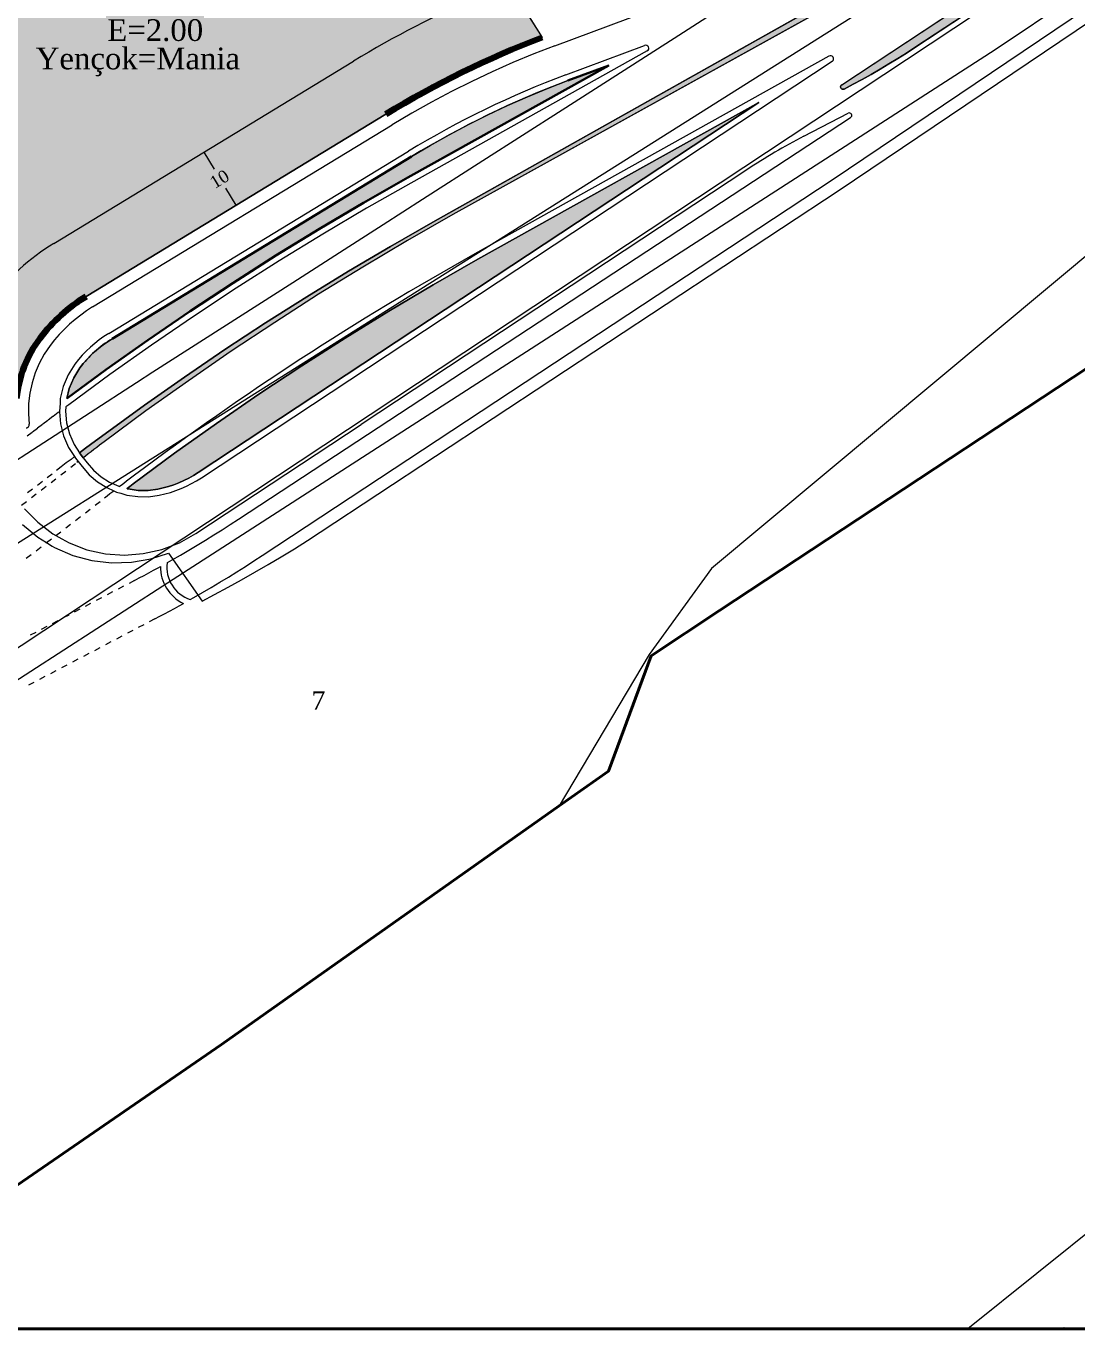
# Model space of a CAD drawing. Header units: metres. Extents: x 575880 to 576669, y 4390634 to 4391284.
# Drawn here: x 576306.1 to 576475.4, y 4390672.6 to 4390882.6 of the extents above; entities that cross this region are included whole.
import ezdxf

# ---------------------------------------------------------------- set-up
doc = ezdxf.new("R2010")
doc.units = ezdxf.units.M
for name, color, linetype, lineweight in [('B_ADAKENARI', 5, 'Continuous', 0), ('KALDIRIM', 21, 'Continuous', 0), ('KST_KARAYOLU_KORUMA', 11, 'Continuous', 0), ('PL_PASIF_YESIL', 93, 'Continuous', 0), ('PL_TICARET', 12, 'Continuous', 0), ('ROL_CEPHE', 1, 'Continuous', 0), ('RULO', 4, 'Continuous', 0), ('SEMBOL', 18, 'Continuous', 0), ('SM_YUKSEKLIK', 18, 'Continuous', 0), ('SNR_ALTIEYLUL_YENI', 5, 'Continuous', 40), ('SNR_ILCE_YENI', 5, 'Continuous', 0), ('SNR_KARESI_YENI', 4, 'Continuous', 0), ('SNR_MAHALLE', 18, 'Continuous', 0), ('SNR_OZEL_PROJE', 18, 'Continuous', 0), ('SNR_YAPIYAK', 18, 'Continuous', 0), ('TESCILLI_PARSEL', 18, 'Continuous', 5)]:
    doc.layers.add(name, color=color, linetype=linetype, lineweight=lineweight)
doc.styles.get("Standard").update_dxf_attribs({"font": 'times.ttf'})

msp = doc.modelspace()

# ---------------------------------------------------------------- hatches: boundary and pattern name
at = {"layer": 'PL_PASIF_YESIL'}
for points in [[(576573.12, 4390979.66), (576567.66, 4390974.8), (576565.76, 4390973.12), (576563.84, 4390971.46), (576561.91, 4390969.82), (576559.96, 4390968.19), (576558, 4390966.58), (576556.03, 4390964.98), (576554.04, 4390963.4), (576552.04, 4390961.84), (576536.7, 4390949.98), (576534.99, 4390948.68), (576533.27, 4390947.41), (576531.54, 4390946.15), (576529.79, 4390944.91), (576528.02, 4390943.69), (576526.25, 4390942.49), (576524.46, 4390941.31), (576522.66, 4390940.15), (576477.42, 4390911.35), (576460.57, 4390900.62), (576458.16, 4390899.09), (576455.73, 4390897.58), (576453.29, 4390896.09), (576450.84, 4390894.62), (576448.39, 4390893.16), (576445.92, 4390891.72), (576443.44, 4390890.3), (576440.95, 4390888.9), (576374.84, 4390852.23), (576367.55, 4390848.07), (576360.33, 4390843.79), (576353.19, 4390839.39), (576346.12, 4390834.87), (576339.13, 4390830.23), (576332.21, 4390825.47), (576325.38, 4390820.6), (576318.63, 4390815.61), (576317.89, 4390815.05), (576317.44, 4390814.7), (576316.98, 4390814.36), (576316.53, 4390814.01), (576316.07, 4390813.67), (576315.62, 4390813.32), (576315.26, 4390813.04), (576314.82, 4390813.61), (576314.68, 4390813.83), (576315.66, 4390814.57), (576316.44, 4390815.16), (576317.23, 4390815.75), (576318.8, 4390816.91), (576325.16, 4390821.53), (576331.59, 4390826.06), (576338.09, 4390830.47), (576344.66, 4390834.79), (576351.3, 4390839), (576358.01, 4390843.11), (576364.78, 4390847.11), (576371.61, 4390851), (576444.93, 4390892.27), (576447.95, 4390893.98), (576450.96, 4390895.71), (576453.94, 4390897.47), (576456.92, 4390899.25), (576459.88, 4390901.06), (576462.82, 4390902.89), (576465.74, 4390904.75), (576468.65, 4390906.63), (576481.2, 4390915.13), (576524.62, 4390943.56), (576525.35, 4390944.07), (576526.08, 4390944.57), (576526.81, 4390945.08), (576527.54, 4390945.59), (576528.26, 4390946.1), (576528.98, 4390946.62), (576529.7, 4390947.14), (576530.68, 4390947.85), (576541.76, 4390956), (576542.76, 4390956.75), (576543.75, 4390957.51), (576544.74, 4390958.28), (576545.71, 4390959.07), (576546.67, 4390959.86), (576547.63, 4390960.67), (576548.57, 4390961.49), (576549.51, 4390962.32), (576564.97, 4390976.27), (576565.55, 4390976.76), (576566.15, 4390977.22), (576566.78, 4390977.66), (576567.43, 4390978.05), (576568.1, 4390978.42), (576568.78, 4390978.74), (576569.49, 4390979.04), (576570.21, 4390979.29), (576570.52, 4390979.35), (576571.5, 4390979.56), (576572.1, 4390979.68)], [(576580.86, 4390974.49), (576581.08, 4390974.02), (576581.18, 4390973.81), (576581.6, 4390971.91), (576581.6, 4390969.98), (576581.17, 4390968.09), (576580.33, 4390966.34), (576579.91, 4390965.7), (576579.46, 4390965.09), (576578.97, 4390964.5), (576578.46, 4390963.94), (576577.92, 4390963.41), (576577.35, 4390962.9), (576576.75, 4390962.43), (576576.13, 4390961.99), (576543.45, 4390939.96), (576542.32, 4390939.2), (576541.19, 4390938.45), (576540.06, 4390937.69), (576538.92, 4390936.94), (576537.78, 4390936.2), (576536.64, 4390935.46), (576535.49, 4390934.72), (576534.35, 4390933.98), (576463.8, 4390888.75), (576449.3, 4390879.17), (576447.92, 4390878.27), (576446.52, 4390877.38), (576445.11, 4390876.52), (576443.69, 4390875.67), (576442.26, 4390874.84), (576440.81, 4390874.04), (576439.36, 4390873.25), (576437.9, 4390872.48), (576437.79, 4390872.44), (576437.68, 4390872.43), (576437.57, 4390872.46), (576437.48, 4390872.51), (576437.4, 4390872.58), (576437.34, 4390872.68), (576437.31, 4390872.79), (576437.32, 4390872.9), (576437.35, 4390873), (576437.41, 4390873.09), (576437.49, 4390873.17), (576473.36, 4390896.85), (576473.89, 4390897.2), (576474.42, 4390897.55), (576474.95, 4390897.9), (576475.48, 4390898.25), (576476.01, 4390898.59), (576476.55, 4390898.93), (576477.08, 4390899.28), (576477.62, 4390899.62), (576498.03, 4390912.61), (576502.85, 4390915.71), (576507.62, 4390918.87), (576512.36, 4390922.08), (576517.06, 4390925.34), (576521.73, 4390928.66), (576526.35, 4390932.03), (576530.94, 4390935.45), (576535.49, 4390938.93), (576541.18, 4390943.33), (576556.93, 4390955.51), (576558.99, 4390957.12), (576561.03, 4390958.74), (576563.06, 4390960.38), (576565.07, 4390962.03), (576567.07, 4390963.7), (576569.05, 4390965.39), (576571.02, 4390967.1), (576572.98, 4390968.82), (576580.41, 4390975.43)], [(576367.58, 4390858.2), (576360.43, 4390854.12), (576353.34, 4390849.93), (576346.32, 4390845.62), (576339.37, 4390841.19), (576332.5, 4390836.66), (576325.7, 4390832.01), (576318.98, 4390827.25), (576312.61, 4390822.59), (576313.01, 4390824.23), (576313.74, 4390825.95), (576314.73, 4390827.53), (576315.28, 4390828.22), (576315.86, 4390828.88), (576316.46, 4390829.52), (576317.1, 4390830.13), (576317.77, 4390830.7), (576318.46, 4390831.24), (576319.17, 4390831.75), (576319.91, 4390832.23), (576368.19, 4390861.6), (576371.2, 4390863.38), (576374.26, 4390865.1), (576377.36, 4390866.74), (576380.49, 4390868.31), (576383.66, 4390869.8), (576386.86, 4390871.22), (576390.1, 4390872.56), (576393.37, 4390873.83), (576399.94, 4390876.28)], [(576333.78, 4390810.66), (576333.03, 4390810.19), (576332.27, 4390809.76), (576331.48, 4390809.37), (576330.68, 4390809.01), (576329.86, 4390808.69), (576329.02, 4390808.41), (576328.18, 4390808.18), (576327.32, 4390807.98), (576325.73, 4390807.76), (576324.12, 4390807.77), (576322.54, 4390808.01), (576322.34, 4390808.06), (576322.35, 4390808.07), (576322.78, 4390808.4), (576323.34, 4390808.82), (576330, 4390813.76), (576336.75, 4390818.58), (576343.58, 4390823.28), (576350.49, 4390827.87), (576357.47, 4390832.34), (576364.53, 4390836.69), (576371.67, 4390840.92), (576378.87, 4390845.03), (576424.13, 4390870.33)]]:
    msp.add_hatch(color=256, dxfattribs=at).paths.add_polyline_path(points)
at = {"layer": 'PL_TICARET'}
msp.add_hatch(color=256, dxfattribs=at).paths.add_polyline_path([(576315, 4390913.39), (576320.85, 4390912.55), (576323.95, 4390912.12), (576327.06, 4390911.72), (576330.17, 4390911.36), (576333.28, 4390911.02), (576336.4, 4390910.72), (576339.52, 4390910.45), (576342.64, 4390910.21), (576345.77, 4390910), (576371.87, 4390908.4), (576389.21, 4390880.81), (576385.95, 4390879.51), (576382.71, 4390878.14), (576379.51, 4390876.7), (576376.34, 4390875.19), (576373.21, 4390873.6), (576370.11, 4390871.95), (576367.05, 4390870.22), (576364.03, 4390868.43), (576315.76, 4390839.06), (576314.7, 4390838.38), (576313.67, 4390837.65), (576312.68, 4390836.87), (576311.73, 4390836.05), (576310.81, 4390835.18), (576309.94, 4390834.27), (576309.12, 4390833.32), (576308.34, 4390832.33), (576307.58, 4390831.25), (576306.9, 4390830.12), (576306.29, 4390828.94), (576305.77, 4390827.73), (576305.33, 4390826.49), (576304.98, 4390825.21), (576304.71, 4390823.92), (576304.53, 4390822.61), (576304.5, 4390822.48), (576304.44, 4390822.37), (576304.35, 4390822.27), (576304.23, 4390822.2), (576304.11, 4390822.17), (576303.98, 4390822.16), (576303.85, 4390822.2), (576303.73, 4390822.26), (576303.64, 4390822.36), (576255.75, 4390884.54), (576255.68, 4390884.66), (576255.65, 4390884.79), (576255.65, 4390884.92), (576255.69, 4390885.05), (576255.76, 4390885.17), (576255.86, 4390885.26), (576255.98, 4390885.32), (576256.11, 4390885.34), (576290.93, 4390887.61), (576290.95, 4390887.61), (576304.83, 4390888.78), (576306.71, 4390889.07), (576308.53, 4390889.62), (576310.25, 4390890.43), (576311.84, 4390891.46), (576313.27, 4390892.71), (576314.51, 4390894.14), (576315.54, 4390895.74), (576316.33, 4390897.47), (576316.34, 4390897.49), (576316.93, 4390899.38), (576317.28, 4390901.33), (576317.4, 4390903.3), (576317.28, 4390905.27), (576316.92, 4390907.22), (576316.34, 4390909.11), (576315.53, 4390910.92), (576314.51, 4390912.61), (576314.45, 4390912.73), (576314.43, 4390912.85), (576314.43, 4390912.98), (576314.47, 4390913.1), (576314.54, 4390913.21), (576314.63, 4390913.3), (576314.74, 4390913.36), (576314.87, 4390913.39)])

# ---------------------------------------------------------------- linework, layer by layer
at = {"layer": 'B_ADAKENARI'}
for p, q in [((576371.87, 4390908.4), (576389.21, 4390880.81)), ((576509.43, 4390848.87), (576417.82, 4390788.41)), ((576322.35, 4390808.07), (576322.34, 4390808.06)), ((576322.34, 4390808.06), (576322.54, 4390808.01)), ((576417.82, 4390788.41), (576406.81, 4390781.14)), ((576406.81, 4390781.14), (576399.9, 4390762.53)), ((576399.9, 4390762.53), (576391.96, 4390756.92)), ((576391.96, 4390756.92), (576337.54, 4390718.48)), ((576337.54, 4390718.48), (576270.94, 4390672.62)), ((576486.29, 4390695.51), (576457.79, 4390672.62)), ((576473.51, 4390672.62), (576473.34, 4390672.86))]:
    msp.add_line(p, q, dxfattribs=at)
at = {"layer": 'B_ADAKENARI', "lineweight": 30}
for p, q in [((576399.94, 4390876.28), (576367.58, 4390858.2)), ((576393.37, 4390873.83), (576399.94, 4390876.28)), ((576319.91, 4390832.23), (576368.19, 4390861.6)), ((576367.58, 4390858.2), (576360.43, 4390854.12)), ((576360.43, 4390854.12), (576353.34, 4390849.93)), ((576353.34, 4390849.93), (576346.32, 4390845.62)), ((576346.32, 4390845.62), (576339.37, 4390841.19)), ((576339.37, 4390841.19), (576332.5, 4390836.66)), ((576332.5, 4390836.66), (576325.7, 4390832.01)), ((576325.7, 4390832.01), (576318.98, 4390827.25)), ((576318.98, 4390827.25), (576312.61, 4390822.59))]:
    msp.add_line(p, q, dxfattribs=at)
at = {"layer": 'B_ADAKENARI', "lineweight": 0}
for p, q in [((576315.76, 4390839.06), (576364.03, 4390868.43)), ((576333.78, 4390810.66), (576424.13, 4390870.33)), ((576424.13, 4390870.33), (576378.87, 4390845.03)), ((576378.87, 4390845.03), (576371.67, 4390840.92)), ((576371.67, 4390840.92), (576364.53, 4390836.69)), ((576364.53, 4390836.69), (576357.47, 4390832.34)), ((576357.47, 4390832.34), (576350.49, 4390827.87)), ((576314.73, 4390827.53), (576313.74, 4390825.95)), ((576350.49, 4390827.87), (576343.58, 4390823.28)), ((576313.74, 4390825.95), (576313.01, 4390824.23)), ((576313.01, 4390824.23), (576312.61, 4390822.59)), ((576343.58, 4390823.28), (576336.75, 4390818.58)), ((576336.75, 4390818.58), (576330, 4390813.76)), ((576330, 4390813.76), (576323.34, 4390808.82)), ((576331.48, 4390809.37), (576332.27, 4390809.76)), ((576332.27, 4390809.76), (576333.03, 4390810.19)), ((576333.03, 4390810.19), (576333.78, 4390810.66)), ((576322.78, 4390808.4), (576322.35, 4390808.07)), ((576322.54, 4390808.01), (576324.12, 4390807.77)), ((576323.34, 4390808.82), (576322.78, 4390808.4)), ((576324.12, 4390807.77), (576325.73, 4390807.76)), ((576325.73, 4390807.76), (576327.32, 4390807.98)), ((576327.32, 4390807.98), (576328.18, 4390808.18)), ((576328.18, 4390808.18), (576329.02, 4390808.41)), ((576329.02, 4390808.41), (576329.86, 4390808.69)), ((576329.86, 4390808.69), (576330.68, 4390809.01)), ((576330.68, 4390809.01), (576331.48, 4390809.37))]:
    msp.add_line(p, q, dxfattribs=at)
at = {"layer": 'B_ADAKENARI', "lineweight": 211}
for centre, radius, start, end in [((576445.37, 4390734.73), 156.5, 111.0302, 121.3161), ((576329.53, 4390816.42), 26.5, 121.3161, 143.1029), ((576323.93, 4390820.63), 19.5, 143.1029, 174.1567)]:
    msp.add_arc(centre, radius, start, end, dxfattribs=at)
at = {"layer": 'B_ADAKENARI', "lineweight": 0}
for centre, radius, start, end in [((576445.37, 4390734.73), 148.5, 110.4987, 121.3161), ((576329.53, 4390816.42), 18.5, 121.3161, 143.1029)]:
    msp.add_arc(centre, radius, start, end, dxfattribs=at)
at = {"layer": 'B_ADAKENARI'}
msp.add_arc((576370.93, 4390814.78), 175.02, 305.6812, 305.8146, dxfattribs=at)
at = {"layer": 'KALDIRIM'}
for p, q in [((576435.96, 4390857.85), (576547.93, 4390933.32)), ((576437.49, 4390873.17), (576473.36, 4390896.85)), ((576444.93, 4390892.27), (576371.61, 4390851)), ((576391.27, 4390879.45), (576428.44, 4390893.35)), ((576440.95, 4390888.9), (576374.84, 4390852.23)), ((576449.3, 4390879.17), (576463.8, 4390888.75)), ((576391.27, 4390879.45), (576387.87, 4390878.13)), ((576393.02, 4390874.77), (576405.74, 4390879.52)), ((576447.92, 4390878.27), (576449.3, 4390879.17)), ((576334.33, 4390809.82), (576435.96, 4390876.95)), ((576406.16, 4390878.62), (576368.07, 4390857.32)), ((576435.44, 4390877.8), (576378.38, 4390845.9)), ((576387.87, 4390878.13), (576384.5, 4390876.74)), ((576445.11, 4390876.52), (576446.52, 4390877.38)), ((576446.52, 4390877.38), (576447.92, 4390878.27)), ((576381.17, 4390875.26), (576377.87, 4390873.7)), ((576384.5, 4390876.74), (576381.17, 4390875.26)), ((576440.81, 4390874.04), (576442.26, 4390874.84)), ((576442.26, 4390874.84), (576443.69, 4390875.67)), ((576443.69, 4390875.67), (576445.11, 4390876.52)), ((576377.87, 4390873.7), (576374.61, 4390872.07)), ((576437.32, 4390872.9), (576437.31, 4390872.79)), ((576437.31, 4390872.79), (576437.34, 4390872.68)), ((576437.35, 4390873), (576437.32, 4390872.9)), ((576437.34, 4390872.68), (576437.4, 4390872.58)), ((576437.41, 4390873.09), (576437.35, 4390873)), ((576437.4, 4390872.58), (576437.48, 4390872.51)), ((576437.49, 4390873.17), (576437.41, 4390873.09)), ((576437.9, 4390872.48), (576439.36, 4390873.25)), ((576439.36, 4390873.25), (576440.81, 4390874.04)), ((576374.61, 4390872.07), (576371.39, 4390870.37)), ((576437.48, 4390872.51), (576437.57, 4390872.46)), ((576437.57, 4390872.46), (576437.68, 4390872.43)), ((576437.68, 4390872.43), (576437.79, 4390872.44)), ((576437.79, 4390872.44), (576437.9, 4390872.48)), ((576368.21, 4390868.58), (576365.07, 4390866.72)), ((576371.39, 4390870.37), (576368.21, 4390868.58)), ((576431.38, 4390864.87), (576438.52, 4390868.58)), ((576316.79, 4390837.35), (576365.07, 4390866.72)), ((576340.28, 4390803.15), (576438.93, 4390867.89)), ((576319.39, 4390833.08), (576367.67, 4390862.45)), ((576344.13, 4390797.3), (576435.96, 4390857.85)), ((576422.2, 4390859.46), (576360.05, 4390818.42)), ((576368.07, 4390857.32), (576360.93, 4390853.26)), ((576360.93, 4390853.26), (576353.86, 4390849.07)), ((576374.84, 4390852.23), (576367.55, 4390848.07)), ((576371.61, 4390851), (576364.78, 4390847.11)), ((576353.86, 4390849.07), (576346.85, 4390844.77)), ((576367.55, 4390848.07), (576360.33, 4390843.79)), ((576364.78, 4390847.11), (576358.01, 4390843.11)), ((576346.85, 4390844.77), (576339.92, 4390840.36)), ((576360.33, 4390843.79), (576353.19, 4390839.39)), ((576358.01, 4390843.11), (576351.3, 4390839)), ((576339.92, 4390840.36), (576333.06, 4390835.83)), ((576351.3, 4390839), (576344.66, 4390834.79)), ((576353.19, 4390839.39), (576346.12, 4390834.87)), ((576316.79, 4390837.35), (576315.81, 4390836.72)), ((576313.95, 4390835.33), (576313.07, 4390834.57)), ((576314.87, 4390836.05), (576313.95, 4390835.33)), ((576315.81, 4390836.72), (576314.87, 4390836.05)), ((576333.06, 4390835.83), (576326.27, 4390831.19)), ((576344.66, 4390834.79), (576338.09, 4390830.47)), ((576346.12, 4390834.87), (576339.13, 4390830.23)), ((576311.42, 4390832.93), (576310.66, 4390832.05)), ((576312.23, 4390833.77), (576311.42, 4390832.93)), ((576313.07, 4390834.57), (576312.23, 4390833.77)), ((576319.39, 4390833.08), (576318.61, 4390832.58)), ((576309.94, 4390831.13), (576308.99, 4390829.74)), ((576310.66, 4390832.05), (576309.94, 4390831.13)), ((576316.43, 4390830.87), (576315.76, 4390830.23)), ((576317.13, 4390831.47), (576316.43, 4390830.87)), ((576317.86, 4390832.04), (576317.13, 4390831.47)), ((576318.61, 4390832.58), (576317.86, 4390832.04)), ((576326.27, 4390831.19), (576319.56, 4390826.44)), ((576308.99, 4390829.74), (576308.19, 4390828.26)), ((576314.51, 4390828.86), (576313.93, 4390828.13)), ((576315.12, 4390829.56), (576314.51, 4390828.86)), ((576315.76, 4390830.23), (576315.12, 4390829.56)), ((576338.09, 4390830.47), (576331.59, 4390826.06)), ((576339.13, 4390830.23), (576332.21, 4390825.47)), ((576307.53, 4390826.72), (576307.02, 4390825.11)), ((576308.19, 4390828.26), (576307.53, 4390826.72)), ((576312.85, 4390826.41), (576312.06, 4390824.54)), ((576313.93, 4390828.13), (576312.85, 4390826.41)), ((576319.56, 4390826.44), (576312.93, 4390821.58)), ((576307.02, 4390825.11), (576306.66, 4390823.47)), ((576312.06, 4390824.54), (576311.58, 4390822.57)), ((576331.59, 4390826.06), (576325.16, 4390821.53)), ((576332.21, 4390825.47), (576325.38, 4390820.6)), ((576306.66, 4390823.47), (576306.47, 4390821.8)), ((576311.58, 4390822.57), (576311.53, 4390821.81)), ((576306.47, 4390821.8), (576306.44, 4390820.12)), ((576306.44, 4390820.12), (576306.57, 4390818.44)), ((576311.24, 4390820.32), (576310.44, 4390819.72)), ((576311.44, 4390820.47), (576311.24, 4390820.32)), ((576311.44, 4390820.47), (576311.42, 4390820.46)), ((576311.53, 4390821.81), (576311.43, 4390820.55)), ((576311.43, 4390820.55), (576311.44, 4390820.47)), ((576311.44, 4390820.47), (576311.61, 4390818.53)), ((576312.48, 4390821.25), (576312.43, 4390820.55)), ((576312.43, 4390820.55), (576312.59, 4390818.69)), ((576312.93, 4390821.58), (576312.48, 4390821.25)), ((576325.38, 4390820.6), (576318.63, 4390815.61)), ((576325.16, 4390821.53), (576318.8, 4390816.91)), ((576306.19, 4390817.89), (576306.33, 4390817.95)), ((576306.33, 4390817.95), (576306.44, 4390818.04)), ((576306.44, 4390818.04), (576306.52, 4390818.16)), ((576306.52, 4390818.16), (576306.54, 4390818.22)), ((576306.54, 4390818.22), (576306.57, 4390818.3)), ((576306.57, 4390818.3), (576306.57, 4390818.44)), ((576308.72, 4390818.41), (576307.92, 4390817.8)), ((576309.56, 4390819.05), (576308.76, 4390818.44)), ((576310.4, 4390819.69), (576309.6, 4390819.08)), ((576311.61, 4390818.53), (576312.11, 4390816.56)), ((576312.59, 4390818.69), (576313.06, 4390816.89)), ((576333.43, 4390800.84), (576360.05, 4390818.42)), ((576306.07, 4390817.88), (576306.19, 4390817.89)), ((576307.04, 4390817.13), (576306.25, 4390816.52)), ((576307.88, 4390817.77), (576307.08, 4390817.16)), ((576312.11, 4390816.56), (576312.92, 4390814.7)), ((576313.06, 4390816.89), (576313.8, 4390815.17)), ((576318.8, 4390816.91), (576317.23, 4390815.75)), ((576312.92, 4390814.7), (576313.88, 4390813.23)), ((576313.8, 4390815.17), (576314.68, 4390813.83)), ((576315.66, 4390814.57), (576314.68, 4390813.83)), ((576314.68, 4390813.83), (576314.82, 4390813.61)), ((576316.44, 4390815.16), (576315.66, 4390814.57)), ((576316.53, 4390814.01), (576316.07, 4390813.67)), ((576317.23, 4390815.75), (576316.44, 4390815.16)), ((576316.98, 4390814.36), (576316.53, 4390814.01)), ((576317.44, 4390814.7), (576316.98, 4390814.36)), ((576317.89, 4390815.05), (576317.44, 4390814.7)), ((576318.63, 4390815.61), (576317.89, 4390815.05)), ((576312.52, 4390812.2), (576311.74, 4390811.6)), ((576313.31, 4390812.79), (576312.52, 4390812.2)), ((576313.26, 4390811.51), (576314.05, 4390812.12)), ((576313.88, 4390813.23), (576313.31, 4390812.79)), ((576313.88, 4390813.23), (576314.03, 4390813)), ((576314.03, 4390813), (576314.46, 4390812.43)), ((576314.46, 4390812.43), (576314.26, 4390812.28)), ((576314.46, 4390812.43), (576315.09, 4390811.61)), ((576314.82, 4390813.61), (576315.26, 4390813.04)), ((576315.62, 4390813.32), (576315.26, 4390813.04)), ((576315.26, 4390813.04), (576315.89, 4390812.22)), ((576316.07, 4390813.67), (576315.62, 4390813.32)), ((576315.89, 4390812.22), (576316.95, 4390811.02)), ((576309.48, 4390809.86), (576310.27, 4390810.47)), ((576310.09, 4390809.06), (576310.88, 4390809.67)), ((576311.74, 4390811.6), (576310.96, 4390811)), ((576311.67, 4390810.28), (576312.47, 4390810.89)), ((576315.09, 4390811.61), (576316.25, 4390810.31)), ((576316.25, 4390810.31), (576317.58, 4390809.18)), ((576316.95, 4390811.02), (576318.18, 4390809.98)), ((576318.18, 4390809.98), (576319.53, 4390809.12)), ((576323.53, 4390810.22), (576322.26, 4390809.26)), ((576333.55, 4390809.33), (576334.33, 4390809.82)), ((576306.31, 4390807.42), (576307.1, 4390808.03)), ((576307.89, 4390808.64), (576308.69, 4390809.25)), ((576308.5, 4390807.84), (576309.3, 4390808.45)), ((576317.58, 4390809.18), (576319.06, 4390808.24)), ((576319.06, 4390808.24), (576320.22, 4390807.71)), ((576319.53, 4390809.12), (576320.99, 4390808.46)), ((576320.02, 4390807.56), (576319.57, 4390807.22)), ((576320.22, 4390807.71), (576320.02, 4390807.56)), ((576320.22, 4390807.71), (576320.65, 4390807.52)), ((576320.65, 4390807.52), (576321.35, 4390807.32)), ((576320.99, 4390808.46), (576321.14, 4390808.42)), ((576321.36, 4390808.58), (576321.14, 4390808.42)), ((576321.81, 4390808.92), (576321.36, 4390808.58)), ((576322.26, 4390809.26), (576321.81, 4390808.92)), ((576328.43, 4390807.21), (576329.32, 4390807.46)), ((576329.32, 4390807.46), (576330.2, 4390807.75)), ((576330.2, 4390807.75), (576331.06, 4390808.09)), ((576331.06, 4390808.09), (576331.91, 4390808.46)), ((576331.91, 4390808.46), (576332.74, 4390808.88)), ((576332.74, 4390808.88), (576333.55, 4390809.33)), ((576305.34, 4390805.4), (576306.13, 4390806.01)), ((576306.92, 4390806.62), (576307.71, 4390807.23)), ((576317.2, 4390805.39), (576318, 4390806)), ((576319.13, 4390806.87), (576318.68, 4390806.53)), ((576319.57, 4390807.22), (576319.13, 4390806.87)), ((576321.35, 4390807.32), (576322.32, 4390807.03)), ((576322.32, 4390807.03), (576324.05, 4390806.78)), ((576324.05, 4390806.78), (576325.79, 4390806.77)), ((576325.79, 4390806.77), (576327.52, 4390807)), ((576327.52, 4390807), (576328.43, 4390807.21)), ((576305.81, 4390804.82), (576307.94, 4390802.64)), ((576314.03, 4390802.95), (576314.83, 4390803.56)), ((576315.62, 4390804.17), (576316.41, 4390804.78)), ((576307.94, 4390802.64), (576310.36, 4390800.79)), ((576312.45, 4390801.73), (576313.24, 4390802.34)), ((576336.32, 4390800.61), (576337.64, 4390801.44)), ((576337.64, 4390801.44), (576338.96, 4390802.29)), ((576338.96, 4390802.29), (576340.28, 4390803.15)), ((576309.26, 4390799.28), (576309.37, 4390799.36)), ((576309.37, 4390799.36), (576310.16, 4390799.97)), ((576310.36, 4390800.79), (576310.87, 4390800.51)), ((576310.87, 4390800.51), (576311.66, 4390801.12)), ((576310.87, 4390800.51), (576311.82, 4390799.98)), ((576311.82, 4390799.98), (576313.03, 4390799.31)), ((576313.03, 4390799.31), (576315.88, 4390798.23)), ((576327.92, 4390798.26), (576330.77, 4390799.35)), ((576330.77, 4390799.35), (576333.43, 4390800.84)), ((576333.65, 4390798.96), (576334.99, 4390799.78)), ((576334.99, 4390799.78), (576336.32, 4390800.61)), ((576306.1, 4390796.84), (576306.89, 4390797.45)), ((576307.68, 4390798.06), (576308.47, 4390798.67)), ((576315.88, 4390798.23), (576318.86, 4390797.58)), ((576318.86, 4390797.58), (576321.91, 4390797.36)), ((576321.91, 4390797.36), (576324.95, 4390797.59)), ((576324.95, 4390797.59), (576327.92, 4390798.26)), ((576329.59, 4390796.58), (576330.95, 4390797.36)), ((576330.95, 4390797.36), (576332.3, 4390798.16)), ((576332.3, 4390798.16), (576333.65, 4390798.96)), ((576342.77, 4390796.42), (576344.13, 4390797.3)), ((576325.83, 4390794.49), (576326.59, 4390794.9)), ((576326.59, 4390794.9), (576327.34, 4390795.32)), ((576327.34, 4390795.32), (576327.74, 4390795.54)), ((576328.78, 4390796.12), (576328.85, 4390796.16)), ((576328.85, 4390796.16), (576329.59, 4390796.58)), ((576340.04, 4390794.68), (576341.41, 4390795.54)), ((576341.41, 4390795.54), (576342.77, 4390796.42)), ((576323.55, 4390793.27), (576322.66, 4390792.8)), ((576323.55, 4390793.27), (576324.31, 4390793.67)), ((576324.31, 4390793.67), (576325.07, 4390794.08)), ((576325.07, 4390794.08), (576325.83, 4390794.49)), ((576335.89, 4390792.15), (576337.28, 4390792.98)), ((576337.28, 4390792.98), (576338.66, 4390793.82)), ((576338.66, 4390793.82), (576340.04, 4390794.68)), ((576320.01, 4390791.41), (576319.12, 4390790.94)), ((576321.78, 4390792.34), (576320.89, 4390791.87)), ((576333.08, 4390790.51), (576334.49, 4390791.32)), ((576334.49, 4390791.32), (576335.89, 4390792.15)), ((576314.7, 4390788.62), (576313.81, 4390788.15)), ((576316.47, 4390789.55), (576315.58, 4390789.08)), ((576318.24, 4390790.48), (576317.35, 4390790.01)), ((576329.18, 4390788.34), (576329.97, 4390788.77)), ((576329.97, 4390788.77), (576330.75, 4390789.2)), ((576330.75, 4390789.2), (576331.41, 4390789.57)), ((576332.53, 4390790.2), (576333.08, 4390790.51)), ((576311.16, 4390786.75), (576310.27, 4390786.29)), ((576312.93, 4390787.69), (576312.04, 4390787.22)), ((576326.81, 4390787.07), (576325.92, 4390786.61)), ((576326.81, 4390787.07), (576327.6, 4390787.49)), ((576327.6, 4390787.49), (576328.39, 4390787.91)), ((576328.39, 4390787.91), (576329.18, 4390788.34)), ((576307.62, 4390784.89), (576306.73, 4390784.43)), ((576309.39, 4390785.82), (576308.5, 4390785.36)), ((576323.26, 4390785.21), (576322.38, 4390784.75)), ((576325.04, 4390786.14), (576324.15, 4390785.68)), ((576317.95, 4390782.42), (576317.07, 4390781.95)), ((576319.72, 4390783.35), (576318.84, 4390782.89)), ((576321.49, 4390784.28), (576320.61, 4390783.82)), ((576314.41, 4390780.56), (576313.53, 4390780.09)), ((576316.18, 4390781.49), (576315.3, 4390781.02)), ((576310.87, 4390778.7), (576309.99, 4390778.23)), ((576312.64, 4390779.63), (576311.76, 4390779.16)), ((576307.33, 4390776.84), (576306.45, 4390776.37)), ((576309.1, 4390777.77), (576308.22, 4390777.3))]:
    msp.add_line(p, q, dxfattribs=at)
for centre, radius, start, end in [((576405.91, 4390879.05), 0.5, 299.2071, 110.4987), ((576435.68, 4390877.36), 0.5, 303.4439, 119.2071), ((576445.37, 4390734.73), 149.5, 110.4987, 121.3161), ((576438.71, 4390868.22), 0.4, 303.3969, 117.4334), ((576477.45, 4390776.11), 100, 117.4334, 123.5427), ((576616.75, 4390419.51), 488.5, 119.2071, 126.8882), ((576334.2, 4390795.41), 6.47, 178.8853, 244.4601), ((576334.2, 4390795.41), 5.47, 172.5218, 252.196)]:
    msp.add_arc(centre, radius, start, end, dxfattribs=at)
at = {"layer": 'KST_KARAYOLU_KORUMA'}
for p, q in [((576269.73, 4390759.24), (576545.16, 4390941.65)), ((576410.49, 4390880.67), (576418.01, 4390885.49)), ((576392.44, 4390869.12), (576410.49, 4390880.67)), ((576379.67, 4390860.94), (576392.44, 4390869.12)), ((576369.93, 4390854.7), (576379.67, 4390860.94)), ((576363.63, 4390850.66), (576369.93, 4390854.7)), ((576357.32, 4390846.62), (576363.63, 4390850.66)), ((576349.06, 4390841.32), (576357.32, 4390846.62)), ((576326.5, 4390826.87), (576349.06, 4390841.32)), ((576323.88, 4390825.18), (576326.5, 4390826.87)), ((576253.24, 4390779.5), (576323.88, 4390825.18))]:
    msp.add_line(p, q, dxfattribs=at)
at = {"layer": 'PL_PASIF_YESIL'}
for points in [[(576463.8, 4390888.75, 0), (576449.3, 4390879.17, 0), (576447.92, 4390878.27, 0), (576446.52, 4390877.38, 0), (576445.11, 4390876.52, 0), (576443.69, 4390875.67, 0), (576442.26, 4390874.84, 0), (576440.81, 4390874.04, 0), (576439.36, 4390873.25, 0), (576437.9, 4390872.48, 0), (576437.79, 4390872.44, 0), (576437.68, 4390872.43, 0), (576437.57, 4390872.46, 0), (576437.48, 4390872.51, 0), (576437.4, 4390872.58, 0), (576437.34, 4390872.68, 0), (576437.31, 4390872.79, 0), (576437.32, 4390872.9, 0), (576437.35, 4390873, 0), (576437.41, 4390873.09, 0), (576437.49, 4390873.17, 0), (576473.36, 4390896.85, 0)], [(576440.95, 4390888.9, 0), (576374.84, 4390852.23, 0), (576367.55, 4390848.07, 0), (576360.33, 4390843.79, 0), (576353.19, 4390839.39, 0), (576346.12, 4390834.87, 0), (576339.13, 4390830.23, 0), (576332.21, 4390825.47, 0), (576325.38, 4390820.6, 0), (576318.63, 4390815.61, 0), (576317.89, 4390815.05, 0), (576317.44, 4390814.7, 0), (576316.98, 4390814.36, 0), (576316.53, 4390814.01, 0), (576316.07, 4390813.67, 0), (576315.62, 4390813.32, 0), (576315.26, 4390813.04, 0), (576314.82, 4390813.61, 0), (576314.68, 4390813.83, 0), (576315.66, 4390814.57, 0), (576316.44, 4390815.16, 0), (576317.23, 4390815.75, 0), (576318.8, 4390816.91, 0), (576325.16, 4390821.53, 0), (576331.59, 4390826.06, 0), (576338.09, 4390830.47, 0), (576344.66, 4390834.79, 0), (576351.3, 4390839, 0), (576358.01, 4390843.11, 0), (576364.78, 4390847.11, 0), (576371.61, 4390851, 0), (576444.93, 4390892.27, 0)]]:
    msp.add_polyline3d(points, dxfattribs=at)
for points in [[(576367.58, 4390858.2, 0), (576360.43, 4390854.12, 0), (576353.34, 4390849.93, 0), (576346.32, 4390845.62, 0), (576339.37, 4390841.19, 0), (576332.5, 4390836.66, 0), (576325.7, 4390832.01, 0), (576318.98, 4390827.25, 0), (576312.61, 4390822.59, 0), (576313.01, 4390824.23, 0), (576313.74, 4390825.95, 0), (576314.73, 4390827.53, 0), (576315.28, 4390828.22, 0), (576315.86, 4390828.88, 0), (576316.46, 4390829.52, 0), (576317.1, 4390830.13, 0), (576317.77, 4390830.7, 0), (576318.46, 4390831.24, 0), (576319.17, 4390831.75, 0), (576319.91, 4390832.23, 0), (576368.19, 4390861.6, 0), (576371.2, 4390863.38, 0), (576374.26, 4390865.1, 0), (576377.36, 4390866.74, 0), (576380.49, 4390868.31, 0), (576383.66, 4390869.8, 0), (576386.86, 4390871.22, 0), (576390.1, 4390872.56, 0), (576393.37, 4390873.83, 0), (576399.94, 4390876.28, 0), (576367.58, 4390858.2, 0)], [(576333.78, 4390810.66, 0), (576333.03, 4390810.19, 0), (576332.27, 4390809.76, 0), (576331.48, 4390809.37, 0), (576330.68, 4390809.01, 0), (576329.86, 4390808.69, 0), (576329.02, 4390808.41, 0), (576328.18, 4390808.18, 0), (576327.32, 4390807.98, 0), (576325.73, 4390807.76, 0), (576324.12, 4390807.77, 0), (576322.54, 4390808.01, 0), (576322.34, 4390808.06, 0), (576322.35, 4390808.07, 0), (576322.78, 4390808.4, 0), (576323.34, 4390808.82, 0), (576330, 4390813.76, 0), (576336.75, 4390818.58, 0), (576343.58, 4390823.28, 0), (576350.49, 4390827.87, 0), (576357.47, 4390832.34, 0), (576364.53, 4390836.69, 0), (576371.67, 4390840.92, 0), (576378.87, 4390845.03, 0), (576424.13, 4390870.33, 0), (576333.78, 4390810.66, 0)]]:
    msp.add_polyline3d(points, close=True, dxfattribs=at)
at = {"layer": 'PL_TICARET'}
msp.add_polyline3d([(576371.87, 4390908.4, 0), (576389.21, 4390880.81, 0), (576385.95, 4390879.51, 0), (576382.71, 4390878.14, 0), (576379.51, 4390876.7, 0), (576376.34, 4390875.19, 0), (576373.21, 4390873.6, 0), (576370.11, 4390871.95, 0), (576367.05, 4390870.22, 0), (576364.03, 4390868.43, 0), (576315.76, 4390839.06, 0), (576314.7, 4390838.38, 0), (576313.67, 4390837.65, 0), (576312.68, 4390836.87, 0), (576311.73, 4390836.05, 0), (576310.81, 4390835.18, 0), (576309.94, 4390834.27, 0), (576309.12, 4390833.32, 0), (576308.34, 4390832.33, 0), (576307.58, 4390831.25, 0), (576306.9, 4390830.12, 0), (576306.29, 4390828.94, 0), (576305.77, 4390827.73, 0)], dxfattribs=at)
at = {"layer": 'ROL_CEPHE'}
for p, q in [((576334.7, 4390862.29), (576336.36, 4390859.56)), ((576339.89, 4390853.75), (576338.23, 4390856.48))]:
    msp.add_line(p, q, dxfattribs=at)
at = {"layer": 'RULO'}
msp.add_line((575893.03, 4390672.62), (576657.38, 4390672.62), dxfattribs=at)
at = {"layer": 'SNR_ALTIEYLUL_YENI'}
msp.add_polyline3d([(576657.38, 4390672.62, 0), (576270.94, 4390672.62, 99.01), (576337.54, 4390718.48, 0), (576391.96, 4390756.92, 0), (576399.9, 4390762.53, 0), (576406.81, 4390781.14, 0), (576417.82, 4390788.41, 0), (576509.43, 4390848.87, 0), (576561.99, 4390896.06, 0), (576562.48, 4390896.5, 0), (576631.96, 4390955.08, 0), (576637.33, 4390959.62, 0), (576657.38, 4390976.52, 80.15), (576657.38, 4390672.62, 0)], close=True, dxfattribs=at)
at = {"layer": 'SNR_ILCE_YENI'}
msp.add_polyline3d([(576270.94, 4390672.62, 0), (576337.54, 4390718.48, 0), (576391.96, 4390756.92, 0), (576399.9, 4390762.53, 0), (576406.81, 4390781.14, 0), (576417.82, 4390788.41, 0), (576509.43, 4390848.87, 0), (576561.99, 4390896.06, 0), (576562.48, 4390896.5, 0), (576631.96, 4390955.08, 0), (576637.33, 4390959.62, 0), (576657.38, 4390976.52, 0)], dxfattribs=at)
at = {"layer": 'SNR_KARESI_YENI'}
msp.add_polyline3d([(576657.38, 4390976.52, 0), (576637.33, 4390959.62, 0), (576631.96, 4390955.08, 0), (576562.48, 4390896.5, 0), (576561.99, 4390896.06, 0), (576509.43, 4390848.87, 0), (576417.82, 4390788.41, 0), (576406.81, 4390781.14, 0), (576399.9, 4390762.53, 0), (576391.96, 4390756.92, 0), (576337.54, 4390718.48, 0), (576270.94, 4390672.62, 0)], dxfattribs=at)
at = {"layer": 'SNR_MAHALLE'}
msp.add_polyline3d([(576593.92, 4391014.71, 0), (576593.92, 4391014.71, 0), (576548.65, 4390953.17, 0), (576237.19, 4390756.66, 0)], dxfattribs=at)
at = {"layer": 'SNR_OZEL_PROJE'}
for points in [[(576305.51, 4390802.28, 0), (576307.95, 4390800.24, 0), (576309.37, 4390799.36, 0), (576310.28, 4390798.8, 0), (576310.67, 4390798.56, 0), (576313.6, 4390797.3, 0), (576316.68, 4390796.48, 0), (576319.85, 4390796.11, 0), (576323.04, 4390796.2, 0), (576326.18, 4390796.75, 0), (576329, 4390797.68, 0), (576334.42, 4390789.94, 0), (576336.43, 4390791, 0), (576338.61, 4390792.17, 0), (576340.78, 4390793.36, 0), (576342.93, 4390794.58, 0), (576345.07, 4390795.82, 0), (576347.19, 4390797.09, 0), (576349.3, 4390798.39, 0), (576351.39, 4390799.71, 0), (576353.46, 4390801.06, 0), (576437.06, 4390856.18, 0), (576549.04, 4390931.67, 0)], [(576561.99, 4390896.06, 0), (576509.43, 4390848.87, 0), (576417.82, 4390788.41, 0), (576406.81, 4390781.14, 0), (576399.9, 4390762.53, 0), (576391.96, 4390756.92, 0), (576337.54, 4390718.48, 0), (576270.94, 4390672.62, 0), (576149.93, 4390672.62, 0)]]:
    msp.add_polyline3d(points, dxfattribs=at)
at = {"layer": 'SNR_YAPIYAK'}
msp.add_line((576310.56, 4390847.6), (576358.83, 4390876.97), dxfattribs=at)
for centre, radius, start, end in [((576445.37, 4390734.73), 166.5, 113.4508, 121.3161), ((576329.53, 4390816.42), 36.5, 121.3161, 143.1029)]:
    msp.add_arc(centre, radius, start, end, dxfattribs=at)
at = {"layer": 'TESCILLI_PARSEL'}
for p, q in [((576462.21, 4390878.87), (576514.47, 4390913.86)), ((576537.92, 4390896.55), (576416.5, 4390795.2)), ((576328.1, 4390792.39), (576462.21, 4390878.87)), ((576416.5, 4390795.2), (576406.46, 4390781.35)), ((576266.36, 4390752.58), (576328.1, 4390792.39)), ((576406.46, 4390781.35), (576391.97, 4390756.92)), ((576391.97, 4390756.92), (576337.55, 4390718.47)), ((576337.55, 4390718.47), (576270.95, 4390672.62))]:
    msp.add_line(p, q, dxfattribs=at)

# ---------------------------------------------------------------- texts
at = {"layer": 'ROL_CEPHE'}
msp.add_text('10', height=2, rotation=31.3161, dxfattribs=at).set_placement((576336.46, 4390856.34))
at = {"layer": 'SEMBOL'}
msp.add_text('E=2.00', height=3.5, dxfattribs=at).set_placement((576319.14, 4390880.23))
at = {"layer": 'SM_YUKSEKLIK'}
msp.add_text('Yençok=Mania', height=3.5, dxfattribs=at).set_placement((576307.62, 4390875.66))
at = {"layer": 'TESCILLI_PARSEL'}
msp.add_text('7', height=3, dxfattribs=at).set_placement((576352.04, 4390772.42))

doc.saveas('drawing.dxf')
